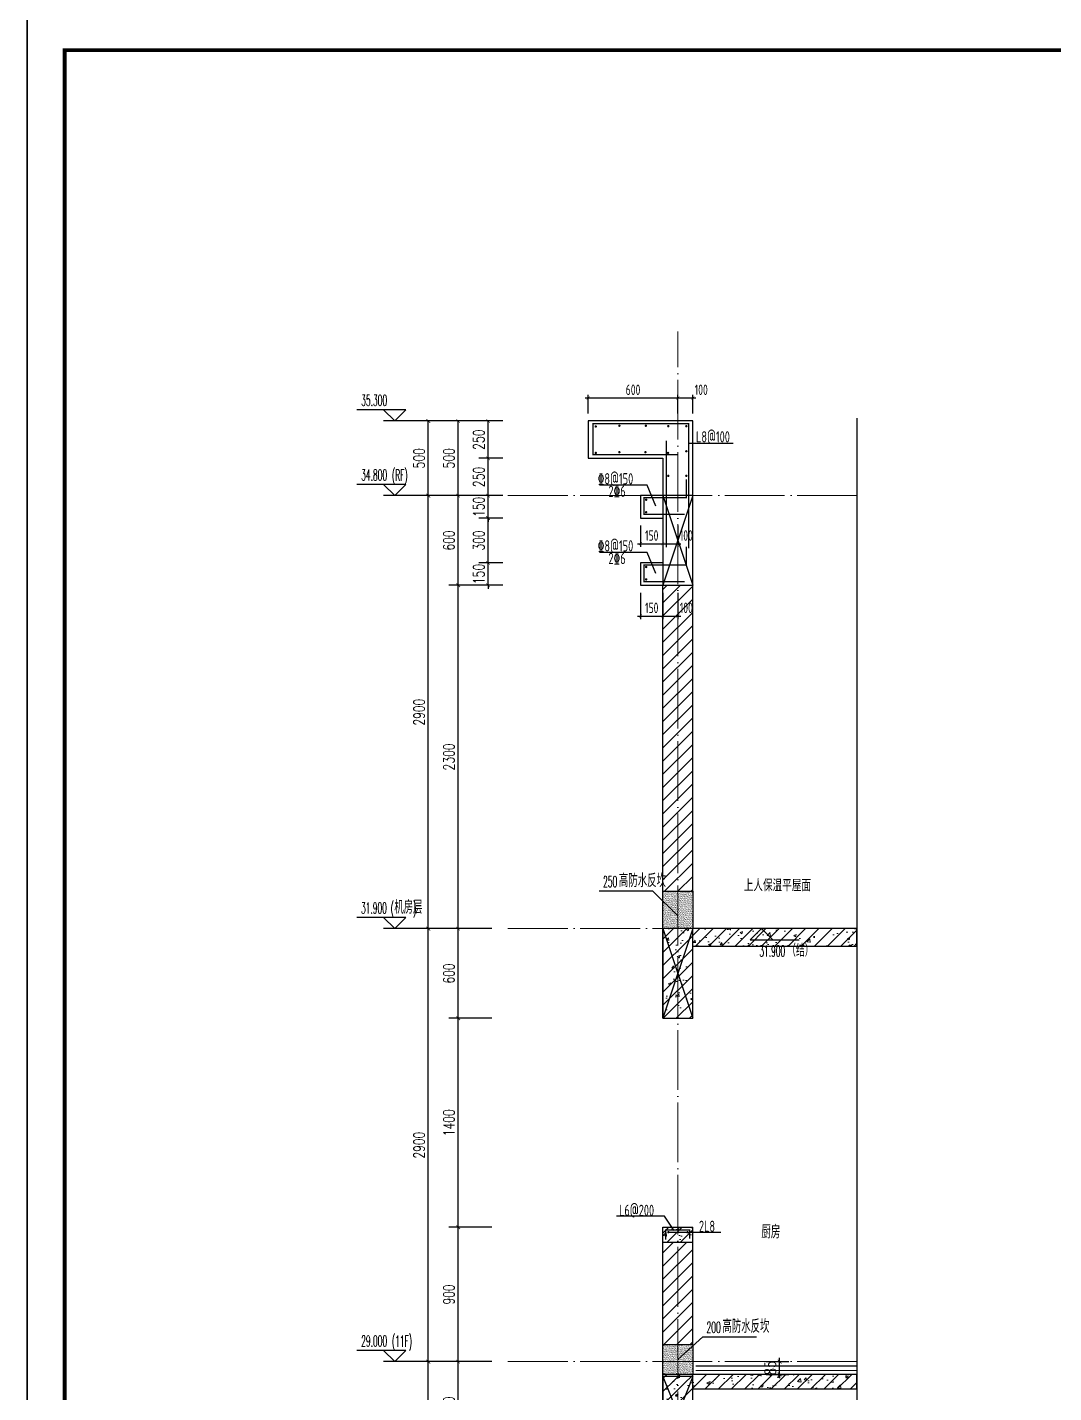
# Model space of a CAD drawing. Extents: x -461650 to 361314, y 245336 to 769729.
# Drawn here: x 322554 to 329423, y 671515 to 680660 of the extents above; entities that cross this region are included whole.
import ezdxf

# ---------------------------------------------------------------- set-up
doc = ezdxf.new("R2010")
doc.units = 0
doc.header["$LTSCALE"] = 1000
doc.linetypes.add('DOTE', pattern=[2.42, 2, -0.2, 0.02, -0.2])
doc.layers.get('0').update_dxf_attribs({"linetype": 'CONTINUOUS'})
doc.layers.get('DEFPOINTS').update_dxf_attribs({"linetype": 'CONTINUOUS'})
for name, color, linetype in [('DIM', 2, 'CONTINUOUS'), ('DIM_ELEV', 3, 'CONTINUOUS'), ('DIM_IDEN', 67, 'CONTINUOUS'), ('DIM_SYMB', 3, 'CONTINUOUS'), ('PUB_DIM', 3, 'CONTINUOUS'), ('PUB_TEXT', 2, 'CONTINUOUS'), ('REIN', 6, 'CONTINUOUS'), ('S-大样-砼线', 7, 'CONTINUOUS'), ('S-引出线', 40, 'CONTINUOUS'), ('TEXT', 2, 'CONTINUOUS'), ('WALL', 5, 'CONTINUOUS'), ('yichutu', 7, 'CONTINUOUS'), ('看线', 251, 'CONTINUOUS'), ('立面-看线', 251, 'CONTINUOUS')]:
    doc.layers.add(name, color=color, linetype=linetype)
for name, color, linetype, lineweight in [('DOTE', 19, 'DOTE', 9), ('PUB_HATCH', 8, 'CONTINUOUS', 9), ('内粉刷', 37, 'CONTINUOUS', 9), ('图框', 9, 'CONTINUOUS', 18)]:
    doc.layers.add(name, color=color, linetype=linetype, lineweight=lineweight)
doc.styles.add('_TCH_DIM', font='SIMPLEX.shx', dxfattribs={"width": 0.7, "bigfont": 'GBCBIG.shx'})
doc.styles.add('_TCH_DIM_T3', font='SIMPLEX', dxfattribs={"width": 0.705882, "bigfont": 'GBCBIG'})
doc.styles.add('DIM_FONT_T3', font='SIMPLEX', dxfattribs={"width": 0.705882, "bigfont": 'GBCBIG'})
doc.styles.add('TSSD_DIMENSION', font='Tssdeng.shx', dxfattribs={"width": 0.7, "bigfont": 'tssdchn.shx'})
doc.styles.add('TSSD_REIN', font='tssdeng.shx', dxfattribs={"width": 0.7, "height": 300, "bigfont": 'tssdchn.shx'})
doc.styles.add('w', font='tssdeng.shx', dxfattribs={"width": 0.8, "bigfont": 'tssdchn.shx'})
doc.dimstyles.new('_TCH_ARCH&&25', dxfattribs={"dimtxt": 74.375, "dimasz": 25, "dimexe": 62.5, "dimexo": 75, "dimgap": 25, "dimtad": 1, "dimdec": 0, "dimzin": 0, "dimdsep": 46, "dimtxsty": '_TCH_DIM_T3', "dimblk": 'ARCHTICK', "dimcen": 0.09, "dimclrt": 7, "dimazin": 0, "dimtfac": 1, "dimtdec": 0, "dimtix": 1, "dimtmove": 2, "dimatfit": 3, "dimldrblk": 'ARCHTICK', "dimfxl": 0, "dimtolj": 1, "dimtzin": 0, "dimarcsym": 0})
doc.dimstyles.new('TSSD_20_20', dxfattribs={"dimtxt": 60, "dimasz": 20, "dimexe": 20, "dimexo": 50, "dimgap": 20, "dimtad": 1, "dimdec": 0, "dimzin": 0, "dimdsep": 46, "dimtxsty": 'TSSD_DIMENSION', "dimblk": 'ARCHTICK', "dimblk1": 'ARCHTICK', "dimblk2": 'ARCHTICK', "dimcen": 0, "dimdle": 20, "dimclrt": 7, "dimadec": 0, "dimazin": 0, "dimtfac": 1, "dimtdec": 0, "dimtix": 1, "dimtmove": 2, "dimatfit": 3, "dimfxl": 0, "dimtolj": 1, "dimtzin": 0, "dimarcsym": 0})
pattern_1 = [(45, (0, 0), (-44.194174, 44.194174), []), (50, (0, 0), (179.315046, -15.688034), [18.75, -206.25]), (355, (0, 0), (-34.687833, 188.048033), [15, -165]), (100.4514, (14.94, -1.3), (144.627345, 172.359886), [15.935047, -175.285528]), (46.1842, (0, 50), (266.81026, -41.379754), [28.125, -309.375]), (96.6356, (22.23, 46.55), (233.665676, 243.52947), [23.90257, -262.92825]), (351.1842, (0, 50), (233.66549, 243.52965), [22.5, -247.5]), (21, (25, 37.5), (149.226763, -100.654723), [18.75, -206.25]), (326, (25, 37.5), (60.828833, 181.28751), [15, -165]), (71.4514, (37.44, 29.11), (210.055657, 80.632624), [15.935047, -175.285528]), (37.5, (0, 0), (3.039964, 83.2234635), [0, -163, 0, -167.5, 0, -165.625]), (7.5, (0, 0), (65.767384, 98.602928), [0, -95.5, 0, -159.25, 0, -63.125]), (327.5, (-55.75, 0), (133.455609, -5.638718), [0, -62.5, 0, -195, 0, -258.75]), (317.5, (-80.75, 0), (145.796542, 25.026246), [0, -81.25, 0, -129.5, 0, -183.75])]
pattern_2 = [(45, (-737876.647, 828566.014), (-44.194174, 44.194174), []), (50, (-737876.65, 828566.01), (179.315046, -15.688034), [18.75, -206.25]), (355, (-737876.65, 828566.01), (-34.687833, 188.048033), [15, -165]), (100.4514, (-737861.7, 828564.7), (144.627345, 172.359886), [15.935047, -175.285528]), (46.1842, (-737876.65, 828616.01), (266.81026, -41.379754), [28.125, -309.375]), (96.6356, (-737854.4, 828612.57), (233.665676, 243.52947), [23.90257, -262.92825]), (351.1842, (-737876.65, 828616.01), (233.665486, 243.52965), [22.5, -247.5]), (21, (-737851.65, 828603.51), (149.226763, -100.654723), [18.75, -206.25]), (326, (-737851.65, 828603.51), (60.828833, 181.28751), [15, -165]), (71.4514, (-737839.21, 828595.13), (210.055657, 80.632624), [15.935047, -175.285528]), (37.5, (-737876.647, 828566.014), (3.039964, 83.2234635), [0, -163, 0, -167.5, 0, -165.625]), (7.5, (-737876.65, 828566.01), (65.767384, 98.602928), [0, -95.5, 0, -159.25, 0, -63.125]), (327.5, (-737932.397, 828566.014), (133.455609, -5.638718), [0, -62.5, 0, -195, 0, -258.75]), (317.5, (-737957.4, 828566.01), (145.796542, 25.026246), [0, -81.25, 0, -129.5, 0, -183.75])]

# ---------------------------------------------------------------- blocks, each defined once
blk = doc.blocks.new('GFDDDDRG')
at = {"layer": '图框'}
blk.add_lwpolyline([(923310, -107437), (923310, -159999), (893610, -159999), (893610, -107437)], close=True, dxfattribs=at)
blk.add_lwpolyline([(923310, -107437), (923310, -159999), (893610, -159999), (893610, -107437)], close=True, dxfattribs=at)
at = {"layer": '图框', "const_width": 50}
blk.add_lwpolyline([(894110, -159499), (922810, -159499), (922810, -108687), (894110, -108687)], close=True, dxfattribs=at)
blk = doc.blocks.new('yct-1051-594-26275-14850-25-1002.0')
at = {"layer": 'yichutu', "color": 7}
blk.add_lwpolyline([(0, 0), (0, 14850), (26275, 14850), (26275, 0)], close=True, dxfattribs=at)
blk = doc.blocks.new('_ArchTick')
at = {"color": 0, "linetype": 'ByBlock', "const_width": 0.15}
blk.add_lwpolyline([(-0.5, -0.5), (0.5, 0.5)], dxfattribs=at)
blk = doc.blocks.new('*D270')
at = {"layer": 'DEFPOINTS', "color": 0}
for p in [(950479.7, -117286.1), (950645.6, -117286.1), (950479.7, -117371.1)]:
    blk.add_point(p, dxfattribs=at)
at = {"layer": 'PUB_DIM', "color": 0, "lineweight": -2}
for p, q in [((950554.7, -117286.1), (950708.1, -117286.1)), ((950645.6, -117286.1), (950645.6, -117261.1)), ((950645.6, -117371.1), (950645.6, -117286.1)), ((950554.7, -117371.1), (950708.1, -117371.1)), ((950645.6, -117371.1), (950645.6, -117396.1))]:
    blk.add_line(p, q, dxfattribs=at)
at = {"layer": 'PUB_DIM', "color": 0, "lineweight": -2, "xscale": 25, "yscale": 25, "zscale": 25}
for p, rotation in [((950645.6, -117286.1), 270), ((950645.6, -117371.1), 90)]:
    blk.add_blockref('_ArchTick', p, dxfattribs=dict(at, rotation=rotation))
at = {"layer": 'PUB_DIM', "color": 7, "insert": (950583.4, -117328.6), "char_height": 74.38, "attachment_point": 5, "rotation": 90, "style": '_TCH_DIM_T3'}
blk.add_mtext('\\A1;85', dxfattribs=at)
blk = doc.blocks.new('*D656')
at = {"layer": 'DEFPOINTS', "color": 0}
for p in [(326657.9, 677373), (326807.9, 677373), (326807.9, 677201)]:
    blk.add_point(p, dxfattribs=at)
at = {"layer": 'DIM', "color": 0, "lineweight": -2}
for p, q in [((326657.9, 677323), (326657.9, 677181)), ((326807.9, 677323), (326807.9, 677181)), ((326637.9, 677201), (326827.9, 677201))]:
    blk.add_line(p, q, dxfattribs=at)
at = {"layer": 'DIM', "color": 0, "lineweight": -2, "xscale": 20, "yscale": 20, "zscale": 20, "rotation": 180}
blk.add_blockref('_ArchTick', (326657.9, 677201), dxfattribs=at)
at = {"layer": 'DIM', "color": 0, "lineweight": -2, "xscale": 20, "yscale": 20, "zscale": 20}
blk.add_blockref('_ArchTick', (326807.9, 677201), dxfattribs=at)
at = {"layer": 'DIM', "color": 7, "insert": (326732.9, 677256), "char_height": 70, "attachment_point": 5, "style": 'TSSD_DIMENSION'}
blk.add_mtext('\\A1;150', dxfattribs=at)
blk = doc.blocks.new('*D657')
at = {"layer": 'DEFPOINTS', "color": 0}
for p in [(326807.9, 677373), (326907.9, 677373), (326907.9, 677201)]:
    blk.add_point(p, dxfattribs=at)
at = {"layer": 'DIM', "color": 0, "lineweight": -2}
for p, q in [((326807.9, 677323), (326807.9, 677181)), ((326907.9, 677323), (326907.9, 677181)), ((326787.9, 677201), (326927.9, 677201))]:
    blk.add_line(p, q, dxfattribs=at)
at = {"layer": 'DIM', "color": 0, "lineweight": -2, "xscale": 20, "yscale": 20, "zscale": 20, "rotation": 180}
blk.add_blockref('_ArchTick', (326807.9, 677201), dxfattribs=at)
at = {"layer": 'DIM', "color": 0, "lineweight": -2, "xscale": 20, "yscale": 20, "zscale": 20}
blk.add_blockref('_ArchTick', (326907.9, 677201), dxfattribs=at)
at = {"layer": 'DIM', "color": 7, "insert": (326964.4, 677256), "char_height": 70, "attachment_point": 5, "style": 'TSSD_DIMENSION'}
blk.add_mtext('\\A1;100', dxfattribs=at)
blk = doc.blocks.new('*D658')
at = {"layer": 'DEFPOINTS', "color": 0}
for p in [(326907.9, 678177.1), (326307.9, 678023), (326907.9, 678023)]:
    blk.add_point(p, dxfattribs=at)
at = {"layer": 'DIM', "color": 0, "lineweight": -2}
for p, q in [((326287.9, 678177.1), (326927.9, 678177.1)), ((326307.9, 678073), (326307.9, 678197.1)), ((326907.9, 678073), (326907.9, 678197.1))]:
    blk.add_line(p, q, dxfattribs=at)
at = {"layer": 'DIM', "color": 0, "lineweight": -2, "xscale": 20, "yscale": 20, "zscale": 20, "rotation": 180}
blk.add_blockref('_ArchTick', (326307.9, 678177.1), dxfattribs=at)
at = {"layer": 'DIM', "color": 0, "lineweight": -2, "xscale": 20, "yscale": 20, "zscale": 20}
blk.add_blockref('_ArchTick', (326907.9, 678177.1), dxfattribs=at)
at = {"layer": 'DIM', "color": 7, "insert": (326607.9, 678232.1), "char_height": 70, "attachment_point": 5, "style": 'TSSD_DIMENSION'}
blk.add_mtext('\\A1;600', dxfattribs=at)
blk = doc.blocks.new('*D659')
at = {"layer": 'DEFPOINTS', "color": 0}
for p in [(327007.9, 678177.1), (326907.9, 678023), (327007.9, 678023)]:
    blk.add_point(p, dxfattribs=at)
at = {"layer": 'DIM', "color": 0, "lineweight": -2}
for p, q in [((326887.9, 678177.1), (327027.9, 678177.1)), ((326907.9, 678073), (326907.9, 678197.1)), ((327007.9, 678073), (327007.9, 678197.1))]:
    blk.add_line(p, q, dxfattribs=at)
at = {"layer": 'DIM', "color": 0, "lineweight": -2, "xscale": 20, "yscale": 20, "zscale": 20, "rotation": 180}
blk.add_blockref('_ArchTick', (326907.9, 678177.1), dxfattribs=at)
at = {"layer": 'DIM', "color": 0, "lineweight": -2, "xscale": 20, "yscale": 20, "zscale": 20}
blk.add_blockref('_ArchTick', (327007.9, 678177.1), dxfattribs=at)
at = {"layer": 'DIM', "color": 7, "insert": (327064.4, 678232.1), "char_height": 70, "attachment_point": 5, "style": 'TSSD_DIMENSION'}
blk.add_mtext('\\A1;100', dxfattribs=at)
blk = doc.blocks.new('*D660')
at = {"layer": 'DEFPOINTS', "color": 0}
for p in [(326657.9, 676923), (326807.9, 676923), (326807.9, 676716.5)]:
    blk.add_point(p, dxfattribs=at)
at = {"layer": 'DIM', "color": 0, "lineweight": -2}
for p, q in [((326657.9, 676873), (326657.9, 676696.5)), ((326807.9, 676873), (326807.9, 676696.5)), ((326637.9, 676716.5), (326827.9, 676716.5))]:
    blk.add_line(p, q, dxfattribs=at)
at = {"layer": 'DIM', "color": 0, "lineweight": -2, "xscale": 20, "yscale": 20, "zscale": 20, "rotation": 180}
blk.add_blockref('_ArchTick', (326657.9, 676716.5), dxfattribs=at)
at = {"layer": 'DIM', "color": 0, "lineweight": -2, "xscale": 20, "yscale": 20, "zscale": 20}
blk.add_blockref('_ArchTick', (326807.9, 676716.5), dxfattribs=at)
at = {"layer": 'DIM', "color": 7, "insert": (326732.9, 676771.5), "char_height": 70, "attachment_point": 5, "style": 'TSSD_DIMENSION'}
blk.add_mtext('\\A1;150', dxfattribs=at)
blk = doc.blocks.new('*D661')
at = {"layer": 'DEFPOINTS', "color": 0}
for p in [(326807.9, 676923), (326907.9, 676923), (326907.9, 676716.5)]:
    blk.add_point(p, dxfattribs=at)
at = {"layer": 'DIM', "color": 0, "lineweight": -2}
for p, q in [((326807.9, 676873), (326807.9, 676696.5)), ((326907.9, 676873), (326907.9, 676696.5)), ((326787.9, 676716.5), (326927.9, 676716.5))]:
    blk.add_line(p, q, dxfattribs=at)
at = {"layer": 'DIM', "color": 0, "lineweight": -2, "xscale": 20, "yscale": 20, "zscale": 20, "rotation": 180}
blk.add_blockref('_ArchTick', (326807.9, 676716.5), dxfattribs=at)
at = {"layer": 'DIM', "color": 0, "lineweight": -2, "xscale": 20, "yscale": 20, "zscale": 20}
blk.add_blockref('_ArchTick', (326907.9, 676716.5), dxfattribs=at)
at = {"layer": 'DIM', "color": 7, "insert": (326964.4, 676771.5), "char_height": 70, "attachment_point": 5, "style": 'TSSD_DIMENSION'}
blk.add_mtext('\\A1;100', dxfattribs=at)
blk = doc.blocks.new('*D662')
at = {"layer": 'DEFPOINTS', "color": 0}
for p in [(325637.7, 678023), (325812.3, 678023), (325812.3, 677773)]:
    blk.add_point(p, dxfattribs=at)
at = {"layer": 'PUB_DIM', "color": 0, "lineweight": -2}
for p, q in [((325737.3, 678023), (325575.2, 678023)), ((325637.7, 677773), (325637.7, 678023)), ((325737.3, 677773), (325575.2, 677773))]:
    blk.add_line(p, q, dxfattribs=at)
at = {"layer": 'PUB_DIM', "color": 0, "lineweight": -2, "xscale": 25, "yscale": 25, "zscale": 25}
for p, rotation in [((325637.7, 678023), 90), ((325637.7, 677773), 270)]:
    blk.add_blockref('_ArchTick', p, dxfattribs=dict(at, rotation=rotation))
at = {"layer": 'PUB_DIM', "color": 7, "insert": (325575.5, 677898), "char_height": 74.38, "attachment_point": 5, "rotation": 90, "style": '_TCH_DIM_T3'}
blk.add_mtext('\\A1;250', dxfattribs=at)
blk = doc.blocks.new('*D663')
at = {"layer": 'DEFPOINTS', "color": 0}
for p in [(325637.7, 677773), (325812.3, 677773), (325812.3, 677523)]:
    blk.add_point(p, dxfattribs=at)
at = {"layer": 'PUB_DIM', "color": 0, "lineweight": -2}
for p, q in [((325737.3, 677773), (325575.2, 677773)), ((325637.7, 677523), (325637.7, 677773)), ((325737.3, 677523), (325575.2, 677523))]:
    blk.add_line(p, q, dxfattribs=at)
at = {"layer": 'PUB_DIM', "color": 0, "lineweight": -2, "xscale": 25, "yscale": 25, "zscale": 25}
for p, rotation in [((325637.7, 677773), 90), ((325637.7, 677523), 270)]:
    blk.add_blockref('_ArchTick', p, dxfattribs=dict(at, rotation=rotation))
at = {"layer": 'PUB_DIM', "color": 7, "insert": (325575.5, 677648), "char_height": 74.38, "attachment_point": 5, "rotation": 90, "style": '_TCH_DIM_T3'}
blk.add_mtext('\\A1;250', dxfattribs=at)
blk = doc.blocks.new('*D664')
at = {"layer": 'DEFPOINTS', "color": 0}
for p in [(325637.7, 677523), (325812.3, 677523), (325812.3, 677373)]:
    blk.add_point(p, dxfattribs=at)
at = {"layer": 'PUB_DIM', "color": 0, "lineweight": -2}
for p, q in [((325637.7, 677523), (325637.7, 677548)), ((325737.3, 677523), (325575.2, 677523)), ((325637.7, 677373), (325637.7, 677523)), ((325737.3, 677373), (325575.2, 677373)), ((325637.7, 677373), (325637.7, 677348))]:
    blk.add_line(p, q, dxfattribs=at)
at = {"layer": 'PUB_DIM', "color": 0, "lineweight": -2, "xscale": 25, "yscale": 25, "zscale": 25}
for p, rotation in [((325637.7, 677523), 270), ((325637.7, 677373), 90)]:
    blk.add_blockref('_ArchTick', p, dxfattribs=dict(at, rotation=rotation))
at = {"layer": 'PUB_DIM', "color": 7, "insert": (325575.5, 677448), "char_height": 74.38, "attachment_point": 5, "rotation": 90, "style": '_TCH_DIM_T3'}
blk.add_mtext('\\A1;150', dxfattribs=at)
blk = doc.blocks.new('*D665')
at = {"layer": 'DEFPOINTS', "color": 0}
for p in [(325637.7, 677373), (325812.3, 677373), (325812.3, 677073)]:
    blk.add_point(p, dxfattribs=at)
at = {"layer": 'PUB_DIM', "color": 0, "lineweight": -2}
for p, q in [((325737.3, 677373), (325575.2, 677373)), ((325637.7, 677073), (325637.7, 677373)), ((325737.3, 677073), (325575.2, 677073))]:
    blk.add_line(p, q, dxfattribs=at)
at = {"layer": 'PUB_DIM', "color": 0, "lineweight": -2, "xscale": 25, "yscale": 25, "zscale": 25}
for p, rotation in [((325637.7, 677373), 90), ((325637.7, 677073), 270)]:
    blk.add_blockref('_ArchTick', p, dxfattribs=dict(at, rotation=rotation))
at = {"layer": 'PUB_DIM', "color": 7, "insert": (325575.5, 677223), "char_height": 74.38, "attachment_point": 5, "rotation": 90, "style": '_TCH_DIM_T3'}
blk.add_mtext('\\A1;300', dxfattribs=at)
blk = doc.blocks.new('*D666')
at = {"layer": 'DEFPOINTS', "color": 0}
for p in [(325637.7, 677073), (325812.3, 677073), (325812.3, 676923)]:
    blk.add_point(p, dxfattribs=at)
at = {"layer": 'PUB_DIM', "color": 0, "lineweight": -2}
for p, q in [((325737.3, 677073), (325575.2, 677073)), ((325637.7, 677073), (325637.7, 677098)), ((325637.7, 676923), (325637.7, 677073)), ((325737.3, 676923), (325575.2, 676923)), ((325637.7, 676923), (325637.7, 676898))]:
    blk.add_line(p, q, dxfattribs=at)
at = {"layer": 'PUB_DIM', "color": 0, "lineweight": -2, "xscale": 25, "yscale": 25, "zscale": 25}
for p, rotation in [((325637.7, 677073), 270), ((325637.7, 676923), 90)]:
    blk.add_blockref('_ArchTick', p, dxfattribs=dict(at, rotation=rotation))
at = {"layer": 'PUB_DIM', "color": 7, "insert": (325575.5, 676998), "char_height": 74.38, "attachment_point": 5, "rotation": 90, "style": '_TCH_DIM_T3'}
blk.add_mtext('\\A1;150', dxfattribs=at)
blk = doc.blocks.new('*D697')
at = {"layer": 'DEFPOINTS', "color": 0}
for p in [(325437.7, 671723), (325737.7, 671723), (325737.7, 671123)]:
    blk.add_point(p, dxfattribs=at)
at = {"layer": 'PUB_DIM', "color": 0, "lineweight": -2}
for p, q in [((325662.7, 671723), (325375.2, 671723)), ((325437.7, 671123), (325437.7, 671723)), ((325662.7, 671123), (325375.2, 671123))]:
    blk.add_line(p, q, dxfattribs=at)
at = {"layer": 'PUB_DIM', "color": 0, "lineweight": -2, "xscale": 25, "yscale": 25, "zscale": 25}
for p, rotation in [((325437.7, 671723), 90), ((325437.7, 671123), 270)]:
    blk.add_blockref('_ArchTick', p, dxfattribs=dict(at, rotation=rotation))
at = {"layer": 'PUB_DIM', "color": 7, "insert": (325375.5, 671423), "char_height": 74.38, "attachment_point": 5, "rotation": 90, "style": '_TCH_DIM_T3'}
blk.add_mtext('\\A1;600', dxfattribs=at)
blk = doc.blocks.new('*D698')
at = {"layer": 'DEFPOINTS', "color": 0}
for p in [(325437.7, 672623), (325737.7, 672623), (325737.7, 671723)]:
    blk.add_point(p, dxfattribs=at)
at = {"layer": 'PUB_DIM', "color": 0, "lineweight": -2}
for p, q in [((325662.7, 672623), (325375.2, 672623)), ((325437.7, 671723), (325437.7, 672623)), ((325662.7, 671723), (325375.2, 671723))]:
    blk.add_line(p, q, dxfattribs=at)
at = {"layer": 'PUB_DIM', "color": 0, "lineweight": -2, "xscale": 25, "yscale": 25, "zscale": 25}
for p, rotation in [((325437.7, 672623), 90), ((325437.7, 671723), 270)]:
    blk.add_blockref('_ArchTick', p, dxfattribs=dict(at, rotation=rotation))
at = {"layer": 'PUB_DIM', "color": 7, "insert": (325375.5, 672173), "char_height": 74.38, "attachment_point": 5, "rotation": 90, "style": '_TCH_DIM_T3'}
blk.add_mtext('\\A1;900', dxfattribs=at)
blk = doc.blocks.new('*D699')
at = {"layer": 'DEFPOINTS', "color": 0}
for p in [(325437.7, 674023), (325737.7, 674023), (325737.7, 672623)]:
    blk.add_point(p, dxfattribs=at)
at = {"layer": 'PUB_DIM', "color": 0, "lineweight": -2}
for p, q in [((325662.7, 674023), (325375.2, 674023)), ((325437.7, 672623), (325437.7, 674023)), ((325662.7, 672623), (325375.2, 672623))]:
    blk.add_line(p, q, dxfattribs=at)
at = {"layer": 'PUB_DIM', "color": 0, "lineweight": -2, "xscale": 25, "yscale": 25, "zscale": 25}
for p, rotation in [((325437.7, 674023), 90), ((325437.7, 672623), 270)]:
    blk.add_blockref('_ArchTick', p, dxfattribs=dict(at, rotation=rotation))
at = {"layer": 'PUB_DIM', "color": 7, "insert": (325375.5, 673323), "char_height": 74.38, "attachment_point": 5, "rotation": 90, "style": '_TCH_DIM_T3'}
blk.add_mtext('\\A1;1400', dxfattribs=at)
blk = doc.blocks.new('*D700')
at = {"layer": 'DEFPOINTS', "color": 0}
for p in [(325437.7, 674623), (325737.7, 674623), (325737.7, 674023)]:
    blk.add_point(p, dxfattribs=at)
at = {"layer": 'PUB_DIM', "color": 0, "lineweight": -2}
for p, q in [((325662.7, 674623), (325375.2, 674623)), ((325437.7, 674023), (325437.7, 674623)), ((325662.7, 674023), (325375.2, 674023))]:
    blk.add_line(p, q, dxfattribs=at)
at = {"layer": 'PUB_DIM', "color": 0, "lineweight": -2, "xscale": 25, "yscale": 25, "zscale": 25}
for p, rotation in [((325437.7, 674623), 90), ((325437.7, 674023), 270)]:
    blk.add_blockref('_ArchTick', p, dxfattribs=dict(at, rotation=rotation))
at = {"layer": 'PUB_DIM', "color": 7, "insert": (325375.5, 674323), "char_height": 74.38, "attachment_point": 5, "rotation": 90, "style": '_TCH_DIM_T3'}
blk.add_mtext('\\A1;600', dxfattribs=at)
blk = doc.blocks.new('*D701')
at = {"layer": 'DEFPOINTS', "color": 0}
for p in [(325437.7, 676923), (325737.7, 676923), (325737.7, 674623)]:
    blk.add_point(p, dxfattribs=at)
at = {"layer": 'PUB_DIM', "color": 0, "lineweight": -2}
for p, q in [((325662.7, 676923), (325375.2, 676923)), ((325437.7, 674623), (325437.7, 676923)), ((325662.7, 674623), (325375.2, 674623))]:
    blk.add_line(p, q, dxfattribs=at)
at = {"layer": 'PUB_DIM', "color": 0, "lineweight": -2, "xscale": 25, "yscale": 25, "zscale": 25}
for p, rotation in [((325437.7, 676923), 90), ((325437.7, 674623), 270)]:
    blk.add_blockref('_ArchTick', p, dxfattribs=dict(at, rotation=rotation))
at = {"layer": 'PUB_DIM', "color": 7, "insert": (325375.5, 675773), "char_height": 74.38, "attachment_point": 5, "rotation": 90, "style": '_TCH_DIM_T3'}
blk.add_mtext('\\A1;2300', dxfattribs=at)
blk = doc.blocks.new('*D702')
at = {"layer": 'DEFPOINTS', "color": 0}
for p in [(325437.7, 677523), (325737.7, 677523), (325737.7, 676923)]:
    blk.add_point(p, dxfattribs=at)
at = {"layer": 'PUB_DIM', "color": 0, "lineweight": -2}
for p, q in [((325662.7, 677523), (325375.2, 677523)), ((325437.7, 676923), (325437.7, 677523)), ((325662.7, 676923), (325375.2, 676923))]:
    blk.add_line(p, q, dxfattribs=at)
at = {"layer": 'PUB_DIM', "color": 0, "lineweight": -2, "xscale": 25, "yscale": 25, "zscale": 25}
for p, rotation in [((325437.7, 677523), 90), ((325437.7, 676923), 270)]:
    blk.add_blockref('_ArchTick', p, dxfattribs=dict(at, rotation=rotation))
at = {"layer": 'PUB_DIM', "color": 7, "insert": (325375.5, 677223), "char_height": 74.38, "attachment_point": 5, "rotation": 90, "style": '_TCH_DIM_T3'}
blk.add_mtext('\\A1;600', dxfattribs=at)
blk = doc.blocks.new('*D703')
at = {"layer": 'DEFPOINTS', "color": 0}
for p in [(325437.7, 678023), (325737.7, 678023), (325737.7, 677523)]:
    blk.add_point(p, dxfattribs=at)
at = {"layer": 'PUB_DIM', "color": 0, "lineweight": -2}
for p, q in [((325662.7, 678023), (325375.2, 678023)), ((325437.7, 677523), (325437.7, 678023)), ((325662.7, 677523), (325375.2, 677523))]:
    blk.add_line(p, q, dxfattribs=at)
at = {"layer": 'PUB_DIM', "color": 0, "lineweight": -2, "xscale": 25, "yscale": 25, "zscale": 25}
for p, rotation in [((325437.7, 678023), 90), ((325437.7, 677523), 270)]:
    blk.add_blockref('_ArchTick', p, dxfattribs=dict(at, rotation=rotation))
at = {"layer": 'PUB_DIM', "color": 7, "insert": (325375.5, 677773), "char_height": 74.38, "attachment_point": 5, "rotation": 90, "style": '_TCH_DIM_T3'}
blk.add_mtext('\\A1;500', dxfattribs=at)
blk = doc.blocks.new('*D708')
at = {"layer": 'DEFPOINTS', "color": 0}
for p in [(325237.7, 671723), (325737.7, 671723), (325737.7, 668823)]:
    blk.add_point(p, dxfattribs=at)
at = {"layer": 'PUB_DIM', "color": 0, "lineweight": -2}
for p, q in [((325662.7, 671723), (325175.2, 671723)), ((325237.7, 668823), (325237.7, 671723)), ((325662.7, 668823), (325175.2, 668823))]:
    blk.add_line(p, q, dxfattribs=at)
at = {"layer": 'PUB_DIM', "color": 0, "lineweight": -2, "xscale": 25, "yscale": 25, "zscale": 25}
for p, rotation in [((325237.7, 671723), 90), ((325237.7, 668823), 270)]:
    blk.add_blockref('_ArchTick', p, dxfattribs=dict(at, rotation=rotation))
at = {"layer": 'PUB_DIM', "color": 7, "insert": (325175.5, 670273), "char_height": 74.38, "attachment_point": 5, "rotation": 90, "style": '_TCH_DIM_T3'}
blk.add_mtext('\\A1;2900', dxfattribs=at)
blk = doc.blocks.new('*D709')
at = {"layer": 'DEFPOINTS', "color": 0}
for p in [(325237.7, 674623), (325737.7, 674623), (325737.7, 671723)]:
    blk.add_point(p, dxfattribs=at)
at = {"layer": 'PUB_DIM', "color": 0, "lineweight": -2}
for p, q in [((325662.7, 674623), (325175.2, 674623)), ((325237.7, 671723), (325237.7, 674623)), ((325662.7, 671723), (325175.2, 671723))]:
    blk.add_line(p, q, dxfattribs=at)
at = {"layer": 'PUB_DIM', "color": 0, "lineweight": -2, "xscale": 25, "yscale": 25, "zscale": 25}
for p, rotation in [((325237.7, 674623), 90), ((325237.7, 671723), 270)]:
    blk.add_blockref('_ArchTick', p, dxfattribs=dict(at, rotation=rotation))
at = {"layer": 'PUB_DIM', "color": 7, "insert": (325175.5, 673173), "char_height": 74.38, "attachment_point": 5, "rotation": 90, "style": '_TCH_DIM_T3'}
blk.add_mtext('\\A1;2900', dxfattribs=at)
blk = doc.blocks.new('*D710')
at = {"layer": 'DEFPOINTS', "color": 0}
for p in [(325237.7, 677523), (325737.7, 677523), (325737.7, 674623)]:
    blk.add_point(p, dxfattribs=at)
at = {"layer": 'PUB_DIM', "color": 0, "lineweight": -2}
for p, q in [((325662.7, 677523), (325175.2, 677523)), ((325237.7, 674623), (325237.7, 677523)), ((325662.7, 674623), (325175.2, 674623))]:
    blk.add_line(p, q, dxfattribs=at)
at = {"layer": 'PUB_DIM', "color": 0, "lineweight": -2, "xscale": 25, "yscale": 25, "zscale": 25}
for p, rotation in [((325237.7, 677523), 90), ((325237.7, 674623), 270)]:
    blk.add_blockref('_ArchTick', p, dxfattribs=dict(at, rotation=rotation))
at = {"layer": 'PUB_DIM', "color": 7, "insert": (325175.5, 676073), "char_height": 74.38, "attachment_point": 5, "rotation": 90, "style": '_TCH_DIM_T3'}
blk.add_mtext('\\A1;2900', dxfattribs=at)
blk = doc.blocks.new('*D711')
at = {"layer": 'DEFPOINTS', "color": 0}
for p in [(325237.7, 678023), (325737.7, 678023), (325737.7, 677523)]:
    blk.add_point(p, dxfattribs=at)
at = {"layer": 'PUB_DIM', "color": 0, "lineweight": -2}
for p, q in [((325662.7, 678023), (325175.2, 678023)), ((325237.7, 677523), (325237.7, 678023)), ((325662.7, 677523), (325175.2, 677523))]:
    blk.add_line(p, q, dxfattribs=at)
at = {"layer": 'PUB_DIM', "color": 0, "lineweight": -2, "xscale": 25, "yscale": 25, "zscale": 25}
for p, rotation in [((325237.7, 678023), 90), ((325237.7, 677523), 270)]:
    blk.add_blockref('_ArchTick', p, dxfattribs=dict(at, rotation=rotation))
at = {"layer": 'PUB_DIM', "color": 7, "insert": (325175.5, 677773), "char_height": 74.38, "attachment_point": 5, "rotation": 90, "style": '_TCH_DIM_T3'}
blk.add_mtext('\\A1;500', dxfattribs=at)
blk = doc.blocks.new('20210809.03331612')
at = {"layer": 'REIN', "const_width": 9}
blk.add_lwpolyline([(87484.2, 67998.8), (87484.2, 68062.6), (87644.1, 68062.6), (87644.1, 68004.6)], dxfattribs=at)
at = {"layer": 'REIN', "const_width": 8}
for points in [[(87497.7, 68047.5, 1), (87505.7, 68047.5, 1)], [(87625.1, 68047.5, 1), (87633.1, 68047.5, 1)]]:
    blk.add_lwpolyline(points, format="xyb", close=True, dxfattribs=at)
at = {"layer": 'S-大样-砼线'}
for p, q in [((87465.2, 67080.9), (87665.2, 66580.9)), ((87665.2, 67080.9), (87465.2, 66580.9))]:
    blk.add_line(p, q, dxfattribs=at)
blk.add_lwpolyline([(87665.2, 67080.9), (87465.2, 67080.9), (87465.2, 66580.9), (87665.2, 66580.9)], close=True, dxfattribs=at)
at = {"layer": 'S-引出线'}
for p, q in [((87474.6, 68154.8), (87154.5, 68154.8)), ((87538.8, 68062.6), (87474.6, 68154.8)), ((87501.7, 68047.5), (87853.3, 68047.5))]:
    blk.add_line(p, q, dxfattribs=at)
at = {"layer": 'TEXT', "style": 'w', "width": 0.7}
for s, p in [('L6@200', (87171.5, 68157)), ('2L8', (87706.2, 68049.9))]:
    blk.add_text(s, height=75, rotation=0, dxfattribs=at).set_placement(p)
blk = doc.blocks.new('20210809.03562711')
at = {"layer": 'REIN', "const_width": 9}
for points in [[(87718.2, 67455), (87154.5, 67455), (87154.5, 67663.4), (87795.6, 67663.4), (87795.6, 66828.4)], [(87644.5, 66834), (87644.5, 67548.7)], [(87779.8, 66839.1), (87779.8, 66716.2), (87495.9, 66716.2), (87495.9, 66604.4), (87768.4, 66604.4)]]:
    blk.add_lwpolyline(points, dxfattribs=at)
at = {"layer": 'REIN', "const_width": 8}
for points in [[(87168.8, 67643.8, 1), (87176.8, 67643.8, 1)], [(87326.8, 67648.6, 1), (87334.8, 67648.6, 1)], [(87504.5, 67648.6, 1), (87512.5, 67648.6, 1)], [(87654.3, 67646.1, 1), (87662.3, 67646.1, 1)], [(87775, 67646.1, 1), (87783, 67646.1, 1)], [(87168.8, 67466.4, 1), (87176.8, 67466.4, 1)], [(87326.8, 67471.1, 1), (87334.8, 67471.1, 1)], [(87501.1, 67471.1, 1), (87509.1, 67471.1, 1)], [(87652.4, 67466.4, 1), (87660.4, 67466.4, 1)], [(87775, 67477.5, 1), (87783, 67477.5, 1)], [(87654.3, 67312.6, 1), (87662.3, 67312.6, 1)], [(87775, 67312.6, 1), (87783, 67312.6, 1)], [(87506.1, 66702.5, 1), (87514.1, 66702.5, 1)], [(87506.1, 66619.6, 1), (87514.1, 66619.6, 1)]]:
    blk.add_lwpolyline(points, format="xyb", close=True, dxfattribs=at)
at = {"layer": 'S-大样-砼线'}
for p, q in [((87622.4, 67180.9), (87822.4, 66580.9)), ((87822.4, 67180.9), (87622.4, 66580.9))]:
    blk.add_line(p, q, dxfattribs=at)
blk.add_lwpolyline([(87822.4, 67180.9), (87622.4, 67180.9), (87622.4, 66580.9), (87822.4, 66580.9)], close=True, dxfattribs=at)
at = {"layer": 'S-引出线'}
blk.add_line((87791.6, 67532.9), (88091.8, 67532.9), dxfattribs=at)
blk.add_lwpolyline([(87575.2, 66658.9), (87517.1, 66800.4), (87198.7, 66800.4)], dxfattribs=at)
at = {"layer": 'TEXT', "style": 'TSSD_REIN', "width": 0.7}
for s, p in [('L8@100', (87843.7, 67537)), ('%%1328@150', (87185.6, 66806.1)), ('2%%1326', (87257.5, 66722))]:
    blk.add_text(s, height=75, rotation=0, dxfattribs=at).set_placement(p)
blk = doc.blocks.new('20210809.03594991')
at = {"layer": 'REIN', "const_width": 9}
blk.add_lwpolyline([(87748.7, 66815.7), (87748.7, 66692.7), (87464.8, 66692.7), (87464.8, 66580.9), (87737.3, 66580.9)], dxfattribs=at)
at = {"layer": 'REIN', "const_width": 8}
for points in [[(87475, 66679.1, 1), (87483, 66679.1, 1)], [(87475, 66596.2, 1), (87483, 66596.2, 1)]]:
    blk.add_lwpolyline(points, format="xyb", close=True, dxfattribs=at)
at = {"layer": 'S-引出线'}
blk.add_lwpolyline([(87544.1, 66635.5), (87486, 66777), (87167.6, 66777)], dxfattribs=at)
at = {"layer": 'TEXT', "style": 'TSSD_REIN', "width": 0.7}
for s, p in [('%%1328@150', (87154.5, 66782.6)), ('2%%1326', (87226.4, 66698.6))]:
    blk.add_text(s, height=75, rotation=0, dxfattribs=at).set_placement(p)
blk = doc.blocks.new('20210810.15310965')
at = {"layer": 'S-大样-砼线'}
for p, q in [((0, 600), (200, 0)), ((200, 600), (0, 0))]:
    blk.add_line(p, q, dxfattribs=at)
blk.add_lwpolyline([(200, 600), (0, 600), (0, 0), (200, 0)], close=True, dxfattribs=at)
blk = doc.blocks.new('GDGDGRDDSF')
at = {"layer": 'PUB_HATCH'}
h = blk.add_hatch(dxfattribs=at)
h.set_pattern_fill('钢筋混凝土', color=256, scale=25, style=0)
h.set_pattern_definition(pattern_1)
h.paths.add_polyline_path([(950064.5, -116486.1), (950064.5, -116386.1), (949864.5, -116386.1), (949864.5, -116486.1)])
h = blk.add_hatch(dxfattribs=at)
h.set_pattern_fill('普通砖', color=256, scale=25, style=0)
h.set_pattern_definition([(45, (0, 44.88), (-44.1941915, 44.1941915), [])])
h.paths.add_polyline_path([(950064.5, -117171.1), (950064.5, -116486.1), (949864.5, -116486.1), (949864.5, -117171.1)])
h = blk.add_hatch(dxfattribs=at)
h.set_pattern_fill('钢筋混凝土', color=256, scale=25, style=0)
h.set_pattern_definition(pattern_1)
h.paths.add_polyline_path([(951163, -117371.1), (949864.5, -117371.1), (950064.5, -117471.1), (951163, -117471.1)])
h = blk.add_hatch(dxfattribs=at)
h.set_pattern_fill('钢筋混凝土', color=256, scale=25, style=0)
h.set_pattern_definition(pattern_1)
h.paths.add_polyline_path([(950064.5, -117886.1), (950064.5, -117471.1), (949864.5, -117371.1), (949864.5, -117886.1)])
at = {"layer": '立面-看线'}
h = blk.add_hatch(dxfattribs=at)
h.set_pattern_fill('碎沙', color=256, scale=4)
h.set_pattern_definition([(37.5, (148811.253, -502733.035), (-0.32000626, 9.78826475), [0, -7.7216, 0, -8.636, 0, -8.255]), (7.5, (148811.253, -502733.035), (8.99046566, 14.33650201), [0, -4.1656, 0, -6.9596, 0, -2.667]), (327.5, (148805.004, -502733.035), (15.819847405, 0.02874369), [0, -2.54, 0, -9.144, 0, -11.938]), (317.5, (148805.004, -502733.035), (15.27112905, 4.45858647), [0, -1.27, 0, -5.9944, 0, -6.858])])
h.paths.add_polyline_path([(949864.5, -117371.1), (950064.5, -117371.1), (950064.5, -117171.1), (949864.5, -117171.1)])
at = {"layer": 'DIM_IDEN'}
for p, q in [((949964.5, -117271.1), (950131.3, -117119.6)), ((950131.3, -117119.6), (950491.5, -117119.6))]:
    blk.add_line(p, q, dxfattribs=at)
at = {"layer": 'WALL'}
for p, q in [((949864.5, -116486.1), (949864.5, -116386.1)), ((949864.5, -116386.1), (950064.5, -116386.1)), ((950064.5, -116486.1), (950064.5, -116386.1)), ((949864.5, -116486.1), (950064.5, -116486.1)), ((949864.5, -117171.1), (949864.5, -116486.1)), ((950064.5, -117171.1), (950064.5, -116486.1)), ((949864.5, -117171.1), (950064.5, -117171.1)), ((951163, -117371.1), (949864.5, -117371.1)), ((949864.5, -117886.1), (949864.5, -117371.1)), ((951163, -117471.1), (951163, -117371.1)), ((951163, -117471.1), (950064.5, -117471.1)), ((950064.5, -117886.1), (950064.5, -117471.1)), ((949864.5, -117886.1), (950064.5, -117886.1))]:
    blk.add_line(p, q, dxfattribs=at)
blk.add_lwpolyline([(949864.5, -117171.1), (950064.5, -117171.1), (950064.5, -117371.1), (949864.5, -117371.1)], close=True, dxfattribs=at)
at = {"layer": '内粉刷'}
blk.add_lwpolyline([(951163, -117346.1), (950084.5, -117346.1)], dxfattribs=at)
at = {"layer": '看线', "color": 32}
blk.add_lwpolyline([(951163, -117316.1), (950084.5, -117316.1)], dxfattribs=at)
at = {"layer": 'PUB_TEXT', "style": 'DIM_FONT_T3'}
for s, height, width, p in [('厨房', 89.36, 0.705882, (950523.7, -116460.5)), ('200', 74.38, 0.49827, (950156.3, -117093.3)), ('高防水反坎', 89.36, 0.705882, (950262.2, -117093.3))]:
    blk.add_text(s, height=height, dxfattribs=dict(at, width=width)).set_placement(p)
at = {"layer": 'PUB_DIM'}
dim = blk.add_aligned_dim(p1=(950479.7, -117371.1), p2=(950479.7, -117286.1), distance=-166, dimstyle='_TCH_ARCH&&25', dxfattribs=at)
dim.commit()
dim.dimension.update_dxf_attribs({"geometry": '*D270', "text_midpoint": (950583.4, -117328.6)})

msp = doc.modelspace()

# ---------------------------------------------------------------- hatches: boundary and pattern name
at = {"layer": 'PUB_HATCH'}
h = msp.add_hatch(dxfattribs=at)
h.set_pattern_fill('普通砖', color=256, scale=25, style=0)
h.set_pattern_definition([(45, (-737876.647, 828610.89), (-44.1941915, 44.1941915), [])])
h.paths.add_polyline_path([(327007.9, 674872.98), (327007.9, 676922.98), (326807.9, 676922.98), (326807.9, 674872.98)])
h = msp.add_hatch(dxfattribs=at)
h.set_pattern_fill('钢筋混凝土', color=256, scale=25, style=0)
h.set_pattern_definition(pattern_2)
h.paths.add_polyline_path([(327007.9, 674022.98), (327007.9, 674502.98), (326807.9, 674622.98), (326807.9, 674022.98)])
h = msp.add_hatch(dxfattribs=at)
h.set_pattern_fill('钢筋混凝土', color=256, scale=25, style=0)
h.set_pattern_definition(pattern_2)
h.paths.add_polyline_path([(328106.43, 674622.98), (326807.9, 674622.98), (327007.9, 674502.98), (328106.43, 674502.98)])
at = {"layer": '立面-看线'}
h = msp.add_hatch(dxfattribs=at)
h.set_pattern_fill('碎沙', color=256, scale=4)
h.set_pattern_definition([(37.5, (-883123.419, 244869.031), (-0.32000626, 9.788264747), [0, -7.7216, 0, -8.636, 0, -8.255]), (7.5, (-883123.419, 244869.031), (8.99046566, 14.33650201), [0, -4.1656, 0, -6.9596, 0, -2.667]), (327.5, (-883129.668, 244869.031), (15.819847405, 0.028743694), [0, -2.54, 0, -9.144, 0, -11.938]), (317.5, (-883129.668, 244869.031), (15.27112905, 4.45858647), [0, -1.27, 0, -5.9944, 0, -6.858])])
h.paths.add_polyline_path([(327007.9, 674622.98), (327007.9, 674872.98), (326807.9, 674872.98), (326807.9, 674622.98)])

# ---------------------------------------------------------------- linework, layer by layer
at = {"layer": 'DIM_ELEV'}
for p, q in [((325087.71, 678097.98), (324759.71, 678097.98)), ((325012.71, 678022.98), (324937.71, 678097.98)), ((325012.71, 678022.98), (325087.71, 678097.98)), ((325437.71, 678022.98), (324937.71, 678022.98)), ((325087.71, 677597.98), (324759.71, 677597.98)), ((325012.71, 677522.98), (324937.71, 677597.98)), ((325012.71, 677522.98), (325087.71, 677597.98)), ((325437.71, 677522.98), (324937.71, 677522.98)), ((325087.71, 674697.98), (324759.71, 674697.98)), ((325012.71, 674622.98), (324937.71, 674697.98)), ((325012.71, 674622.98), (325087.71, 674697.98)), ((325437.71, 674622.98), (324937.71, 674622.98)), ((325087.71, 671797.98), (324759.71, 671797.98)), ((325012.71, 671722.98), (324937.71, 671797.98)), ((325012.71, 671722.98), (325087.71, 671797.98)), ((325437.71, 671722.98), (324937.71, 671722.98))]:
    msp.add_line(p, q, dxfattribs=at)
at = {"layer": 'DIM_ELEV', "color": 3}
for p, q in [((327467.68, 674622.98), (327392.68, 674547.98)), ((327467.68, 674622.98), (327542.68, 674547.98)), ((327392.68, 674547.98), (327720.68, 674547.98))]:
    msp.add_line(p, q, dxfattribs=at)
at = {"layer": 'DIM_IDEN'}
for p, q in [((326741.09, 674874.5), (326380.92, 674874.5)), ((326907.9, 674707.98), (326741.09, 674874.5))]:
    msp.add_line(p, q, dxfattribs=at)
at = {"layer": 'DIM_SYMB'}
msp.add_lwpolyline([(328106.43, 678042.98), (328106.43, 668411.11), (328158.93, 668392), (328053.93, 668373.48), (328106.43, 668354.86), (328106.43, 658722.98)], dxfattribs=at)
at = {"layer": 'DOTE', "color": 1, "linetype": 'DOTE', "ltscale": 0.2}
for p, q in [((326907.9, 659022.98), (326907.9, 678622.98)), ((328106.43, 677522.98), (325737.71, 677522.98)), ((328106.43, 674622.98), (325737.71, 674622.98)), ((328106.43, 671722.98), (325737.71, 671722.98))]:
    msp.add_line(p, q, dxfattribs=at)
at = {"layer": 'WALL'}
for p, q in [((327007.9, 678022.98), (326307.9, 678022.98)), ((326307.9, 678022.98), (326307.9, 677772.98)), ((327007.9, 676922.98), (327007.9, 678022.98)), ((326307.9, 677772.98), (326807.9, 677772.98)), ((326807.9, 677772.98), (326807.9, 677522.98)), ((326807.9, 677522.98), (326657.9, 677522.98)), ((326657.9, 677522.98), (326657.9, 677372.98)), ((326657.9, 677372.98), (326807.9, 677372.98)), ((326807.9, 677372.98), (326807.9, 677072.98)), ((326807.9, 677072.98), (326657.9, 677072.98)), ((326657.9, 677072.98), (326657.9, 676922.98)), ((326657.9, 676922.98), (327007.9, 676922.98)), ((326807.9, 674872.98), (326807.9, 676922.98)), ((327007.9, 674872.98), (327007.9, 676922.98)), ((326807.9, 674872.98), (327007.9, 674872.98)), ((326807.9, 674022.98), (326807.9, 674622.98)), ((328106.43, 674622.98), (326807.9, 674622.98)), ((328106.43, 674502.98), (328106.43, 674622.98)), ((327007.9, 674022.98), (327007.9, 674502.98)), ((328106.43, 674502.98), (327007.9, 674502.98)), ((326807.9, 674022.98), (327007.9, 674022.98))]:
    msp.add_line(p, q, dxfattribs=at)
msp.add_lwpolyline([(326807.9, 674872.98), (327007.9, 674872.98), (327007.9, 674622.98), (326807.9, 674622.98)], close=True, dxfattribs=at)

# ---------------------------------------------------------------- block references
at = {"xscale": 0.5, "yscale": 0.5, "zscale": 0.5}
msp.add_blockref('GFDDDDRG', (-124251.04, 734849.49), dxfattribs=at)
msp.add_blockref('GDGDGRDDSF', (-623056.59, 789009.06))
at = {"layer": 'S-大样-砼线'}
for name, p in [('20210809.03562711', (239185.52, 610342.65)), ('20210809.03594991', (239216.62, 610816.12)), ('20210810.15310965', (326807.9, 674022.98)), ('20210809.03331612', (239342.72, 604542.05))]:
    msp.add_blockref(name, p, dxfattribs=at)
at = {"layer": 'yichutu', "rotation": 270}
msp.add_blockref('yct-1051-594-26275-14850-25-1002.0', (322553.85, 681131.01), dxfattribs=at)

# ---------------------------------------------------------------- texts
at = {"layer": 'DIM_ELEV', "color": 7, "style": '_TCH_DIM'}
for s, height, width, p in [('31.900', 74.375, 0.494118, (327453.13, 674435.46)), ('（结）', 84.397, 0.7, (327638.63, 674435.46))]:
    msp.add_text(s, height=height, dxfattribs=dict(at, width=width)).set_placement(p)
at = {"layer": 'PUB_TEXT'}
for s, height, style, width, p in [('35.300', 74.375, '_TCH_DIM', 0.494118, (324788.61, 678124.23)), ('(RF)', 74.375, '_TCH_DIM', 0.494118, (324994.01, 677623.01)), ('34.800', 74.375, '_TCH_DIM', 0.494118, (324788.61, 677624.23)), ('250', 74.375, 'DIM_FONT_T3', 0.49827, (326407.17, 674900.75)), ('高防水反坎', 89.362, 'DIM_FONT_T3', 0.705882, (326513.05, 674900.75)), ('上人保温平屋面', 80, 'TSSD_REIN', 0.7, (327348.42, 674872.8)), ('31.900', 74.375, '_TCH_DIM', 0.494118, (324787.21, 674724.23)), ('(', 74.38, '_TCH_DIM', 0.494118, (324985.96, 674723.01)), ('机房层', 89.362, '_TCH_DIM', 0.7, (325010.46, 674723.01)), (')', 74.38, '_TCH_DIM', 0.494118, (325135.57, 674723.01)), ('29.000', 74.375, '_TCH_DIM', 0.494118, (324788.61, 671824.23)), ('(11F)', 74.375, '_TCH_DIM', 0.494118, (324994.01, 671823.01))]:
    msp.add_text(s, height=height, dxfattribs=dict(at, style=style, width=width)).set_placement(p)

# ---------------------------------------------------------------- dimensions: what is measured, and where the dimension line sits
at = {"layer": 'DIM'}
for p1, p2, distance, picture, middle in [((326307.9, 678022.98), (326907.9, 678022.98), 154.16, '*D658', (326607.9, 678232.14)), ((326657.9, 677372.98), (326807.9, 677372.98), -171.98, '*D656', (326732.9, 677256.01)), ((326657.9, 676922.98), (326807.9, 676922.98), -206.45, '*D660', (326732.9, 676771.53))]:
    dim = msp.add_aligned_dim(p1=p1, p2=p2, distance=distance, dimstyle='TSSD_20_20', override={"dimtxt": 70}, dxfattribs=at)
    dim.commit()
    dim.dimension.update_dxf_attribs({"geometry": picture, "text_midpoint": middle})
for base, p1, p2, picture, middle in [((327007.9, 678177.14), (326907.9, 678022.98), (327007.9, 678022.98), '*D659', (327064.35, 678232.14)), ((326907.9, 677201.01), (326807.9, 677372.98), (326907.9, 677372.98), '*D657', (326964.35, 677256.01)), ((326907.9, 676716.53), (326807.9, 676922.98), (326907.9, 676922.98), '*D661', (326964.35, 676771.53))]:
    dim = msp.add_linear_dim(base=base, p1=p1, p2=p2, angle=360, dimstyle='TSSD_20_20', override={"dimtxt": 70}, dxfattribs=at)
    dim.commit()
    dim.dimension.update_dxf_attribs({"geometry": picture, "text_midpoint": middle, "dimtype": 161})
at = {"layer": 'PUB_DIM'}
for p1, p2, distance, picture, middle in [((325737.71, 677522.98), (325737.71, 678022.98), 500, '*D711', (325175.52, 677772.98)), ((325737.71, 677522.98), (325737.71, 678022.98), 300, '*D703', (325375.52, 677772.98)), ((325812.32, 677772.98), (325812.32, 678022.98), 174.61, '*D662', (325575.52, 677897.98)), ((325812.32, 677522.98), (325812.32, 677772.98), 174.61, '*D663', (325575.52, 677647.98)), ((325737.71, 674622.98), (325737.71, 677522.98), 500, '*D710', (325175.52, 676072.98)), ((325737.71, 676922.98), (325737.71, 677522.98), 300, '*D702', (325375.52, 677222.98)), ((325812.32, 677372.98), (325812.32, 677522.98), 174.61, '*D664', (325575.52, 677447.98)), ((325812.32, 677072.98), (325812.32, 677372.98), 174.61, '*D665', (325575.52, 677222.98)), ((325812.32, 676922.98), (325812.32, 677072.98), 174.61, '*D666', (325575.52, 676997.98)), ((325737.71, 674622.98), (325737.71, 676922.98), 300, '*D701', (325375.52, 675772.98)), ((325737.71, 671722.98), (325737.71, 674622.98), 500, '*D709', (325175.52, 673172.98)), ((325737.71, 674022.97), (325737.71, 674622.98), 300, '*D700', (325375.52, 674322.98)), ((325737.71, 672622.98), (325737.71, 674022.97), 300, '*D699', (325375.52, 673322.98)), ((325737.71, 671722.98), (325737.71, 672622.98), 300, '*D698', (325375.52, 672172.98)), ((325737.71, 668822.98), (325737.71, 671722.98), 500, '*D708', (325175.52, 670272.98)), ((325737.71, 671122.98), (325737.71, 671722.98), 300, '*D697', (325375.52, 671422.98))]:
    dim = msp.add_aligned_dim(p1=p1, p2=p2, distance=distance, dimstyle='_TCH_ARCH&&25', dxfattribs=at)
    dim.commit()
    dim.dimension.update_dxf_attribs({"geometry": picture, "text_midpoint": middle})

doc.saveas('drawing.dxf')
